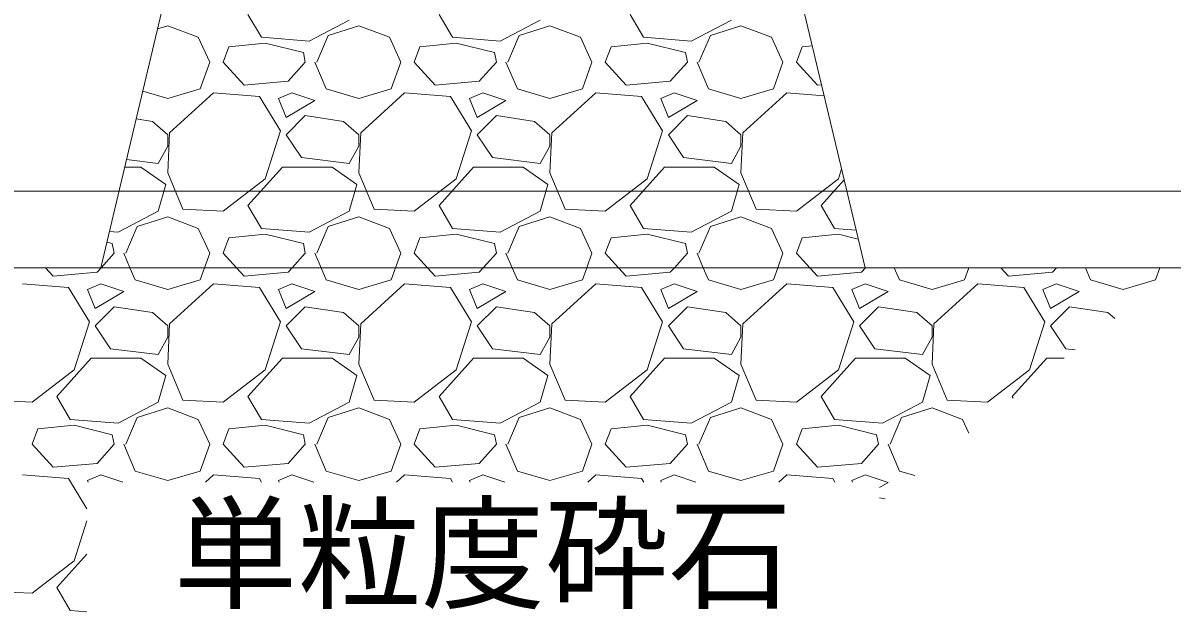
# Model space of a CAD drawing. Units: millimetres at full size, sheet at 1:20; details may follow other scales. Extents: x 0 to 23340, y -4498 to 8520.
# Drawn here: x 16462.1 to 16762.8, y 6605.6 to 6760.2 of the extents above; entities that cross this region are included whole.
import ezdxf
from ezdxf.enums import TextEntityAlignment as Align

# ---------------------------------------------------------------- set-up
doc = ezdxf.new("R2010")
doc.units = ezdxf.units.MM
doc.header["$LTSCALE"] = 20
doc.linetypes.add('DASHED', pattern=[7.5, 6, -1.5])
for name, color, linetype, lineweight in [('HOLE', 7, 'DASHED', 13), ('KIJUN', 5, 'Continuous', 5), ('SUNPO', 3, 'Continuous', 13), ('ﾊｯﾁﾝｸﾞ', 7, 'Continuous', 5)]:
    doc.layers.add(name, color=color, linetype=linetype, lineweight=lineweight)
doc.styles.add('ＭＳ ゴシック', font='')
doc.styles.get('ＭＳ ゴシック').set_extended_font_data('MS Gothic')

msp = doc.modelspace()

# ---------------------------------------------------------------- linework, layer by layer
at = {"layer": 'HOLE'}
msp.add_lwpolyline([(16507.48, 6801.2), (16657.48, 6801.2), (16682.48, 6696.2), (16482.48, 6696.2)], close=True, dxfattribs=at)
at = {"layer": 'KIJUN', "color": 7, "lineweight": 13}
msp.add_line((16317.48, 6716.2), (16847.48, 6716.2), dxfattribs=at)
msp.add_lwpolyline([(16420.1, 6848.68), (16382.48, 7596.2), (16409.48, 7661.2), (16407.48, 7701.2), (16371.48, 7721.2), (16367.48, 7811.2), (16320.48, 7811.2), (16317.48, 7808.2), (16317.48, 6716.2), (16337.48, 6696.2), (16827.48, 6696.2), (16847.48, 6716.2), (16847.48, 7808.2), (16844.48, 7811.2), (16797.48, 7811.2), (16793.48, 7721.2), (16757.48, 7701.2), (16755.48, 7661.2), (16782.48, 7596.2)], dxfattribs=at)
msp.add_lwpolyline([(16847.48, 7596.2), (16847.48, 6716.2), (16827.48, 6696.2), (16337.48, 6696.2), (16317.48, 6716.2), (16317.48, 7596.2), (16117.48, 7596.2), (16117.48, 6496.2), (17047.48, 6496.2), (17047.48, 7596.2)], close=True, dxfattribs=at)
at = {"layer": 'ﾊｯﾁﾝｸﾞ'}
for p, q in [((16524.5, 6756.5), (16521, 6762.5)), ((16574.5, 6756.5), (16571, 6762.5)), ((16624.5, 6756.5), (16621, 6762.5)), ((16497.36, 6758.68), (16500, 6759.5)), ((16500, 6759.5), (16508, 6756.5)), ((16547.5, 6761), (16537, 6755.5)), ((16542, 6757), (16550, 6759.5)), ((16550, 6759.5), (16558, 6756.5)), ((16597.5, 6761), (16587, 6755.5)), ((16592, 6757), (16600, 6759.5)), ((16600, 6759.5), (16608, 6756.5)), ((16647.5, 6761), (16637, 6755.5)), ((16642, 6757), (16650, 6759.5)), ((16650, 6759.5), (16658, 6756.5)), ((16508, 6756.5), (16511, 6750)), ((16537, 6755.5), (16524.5, 6756.5)), ((16539, 6750), (16542, 6757)), ((16558, 6756.5), (16561, 6750)), ((16587, 6755.5), (16574.5, 6756.5)), ((16589, 6750), (16592, 6757)), ((16608, 6756.5), (16611, 6750)), ((16637, 6755.5), (16624.5, 6756.5)), ((16639, 6750), (16642, 6757)), ((16658, 6756.5), (16661, 6750)), ((16514.5, 6750), (16516, 6754)), ((16525.5, 6755), (16516, 6754)), ((16535.5, 6752.5), (16525.5, 6755)), ((16564.5, 6750), (16566, 6754)), ((16575.5, 6755), (16566, 6754)), ((16585.5, 6752.5), (16575.5, 6755)), ((16614.5, 6750), (16616, 6754)), ((16625.5, 6755), (16616, 6754)), ((16635.5, 6752.5), (16625.5, 6755)), ((16664.5, 6750), (16666, 6754)), ((16668.66, 6754.28), (16666, 6754)), ((16508.5, 6743), (16511, 6750)), ((16520, 6744), (16514.5, 6750)), ((16536, 6750), (16531.5, 6745)), ((16536, 6750), (16535.5, 6752.5)), ((16538.5, 6750), (16541.5, 6743)), ((16558.5, 6743), (16561, 6750)), ((16570, 6744), (16564.5, 6750)), ((16586, 6750), (16581.5, 6745)), ((16586, 6750), (16585.5, 6752.5)), ((16588.5, 6750), (16591.5, 6743)), ((16608.5, 6743), (16611, 6750)), ((16620, 6744), (16614.5, 6750)), ((16636, 6750), (16631.5, 6745)), ((16636, 6750), (16635.5, 6752.5)), ((16638.5, 6750), (16641.5, 6743)), ((16658.5, 6743), (16661, 6750)), ((16670, 6744), (16664.5, 6750)), ((16531.5, 6745), (16520, 6744)), ((16581.5, 6745), (16570, 6744)), ((16631.5, 6745), (16620, 6744)), ((16671.08, 6744.09), (16670, 6744)), ((16493.49, 6742.41), (16500, 6740.5)), ((16500, 6740.5), (16508.5, 6743)), ((16512, 6742), (16500.5, 6731.5)), ((16524, 6741), (16512, 6742)), ((16529.5, 6732), (16524, 6741)), ((16532.5, 6742), (16529, 6740.5)), ((16538.5, 6740), (16532.5, 6742)), ((16541.5, 6743), (16550, 6740.5)), ((16550, 6740.5), (16558.5, 6743)), ((16562, 6742), (16550.5, 6731.5)), ((16574, 6741), (16562, 6742)), ((16579.5, 6732), (16574, 6741)), ((16582.5, 6742), (16579, 6740.5)), ((16588.5, 6740), (16582.5, 6742)), ((16591.5, 6743), (16600, 6740.5)), ((16600, 6740.5), (16608.5, 6743)), ((16612, 6742), (16600.5, 6731.5)), ((16624, 6741), (16612, 6742)), ((16629.5, 6732), (16624, 6741)), ((16632.5, 6742), (16629, 6740.5)), ((16638.5, 6740), (16632.5, 6742)), ((16641.5, 6743), (16650, 6740.5)), ((16650, 6740.5), (16658.5, 6743)), ((16662, 6742), (16650.5, 6731.5)), ((16671.77, 6741.19), (16662, 6742)), ((16529, 6740.5), (16531, 6735.5)), ((16531, 6735.5), (16538.5, 6740)), ((16579, 6740.5), (16581, 6735.5)), ((16581, 6735.5), (16588.5, 6740)), ((16629, 6740.5), (16631, 6735.5)), ((16631, 6735.5), (16638.5, 6740)), ((16496, 6734.5), (16491.76, 6735.14)), ((16536, 6736), (16531, 6731)), ((16546, 6734.5), (16536, 6736)), ((16586, 6736), (16581, 6731)), ((16596, 6734.5), (16586, 6736)), ((16636, 6736), (16631, 6731)), ((16646, 6734.5), (16636, 6736)), ((16500, 6731), (16496, 6734.5)), ((16525.5, 6719.5), (16529.5, 6732)), ((16550, 6731), (16546, 6734.5)), ((16575.5, 6719.5), (16579.5, 6732)), ((16600, 6731), (16596, 6734.5)), ((16625.5, 6719.5), (16629.5, 6732)), ((16650, 6731), (16646, 6734.5)), ((16500.5, 6731.5), (16500, 6721)), ((16500, 6728), (16500, 6731)), ((16531, 6731), (16535, 6725)), ((16550.5, 6731.5), (16550, 6721)), ((16550, 6728), (16550, 6731)), ((16581, 6731), (16585, 6725)), ((16600.5, 6731.5), (16600, 6721)), ((16600, 6728), (16600, 6731)), ((16631, 6731), (16635, 6725)), ((16650.5, 6731.5), (16650, 6721)), ((16650, 6728), (16650, 6731)), ((16497.5, 6723.5), (16500, 6728)), ((16547.5, 6723.5), (16550, 6728)), ((16597.5, 6723.5), (16600, 6728)), ((16647.5, 6723.5), (16650, 6728)), ((16489.22, 6724.49), (16497.5, 6723.5)), ((16535, 6725), (16547.5, 6723.5)), ((16585, 6725), (16597.5, 6723.5)), ((16635, 6725), (16647.5, 6723.5)), ((16488.75, 6722.5), (16493, 6722.5)), ((16493, 6722.5), (16499.5, 6718)), ((16500, 6721), (16504, 6711.5)), ((16521, 6712.5), (16530, 6722.5)), ((16530, 6722.5), (16543, 6722.5)), ((16543, 6722.5), (16549.5, 6718)), ((16550, 6721), (16554, 6711.5)), ((16571, 6712.5), (16580, 6722.5)), ((16580, 6722.5), (16593, 6722.5)), ((16593, 6722.5), (16599.5, 6718)), ((16600, 6721), (16604, 6711.5)), ((16621, 6712.5), (16630, 6722.5)), ((16630, 6722.5), (16643, 6722.5)), ((16643, 6722.5), (16649.5, 6718)), ((16650, 6721), (16654, 6711.5)), ((16675.5, 6719.5), (16676.32, 6722.07)), ((16499.5, 6718), (16497.5, 6711)), ((16514.5, 6711), (16525.5, 6719.5)), ((16549.5, 6718), (16547.5, 6711)), ((16564.5, 6711), (16575.5, 6719.5)), ((16599.5, 6718), (16597.5, 6711)), ((16614.5, 6711), (16625.5, 6719.5)), ((16649.5, 6718), (16647.5, 6711)), ((16664.5, 6711), (16675.5, 6719.5)), ((16671, 6712.5), (16677.01, 6719.18)), ((16497.5, 6711), (16487, 6705.5)), ((16504, 6711.5), (16514.5, 6711)), ((16524.5, 6706.5), (16521, 6712.5)), ((16547.5, 6711), (16537, 6705.5)), ((16554, 6711.5), (16564.5, 6711)), ((16574.5, 6706.5), (16571, 6712.5)), ((16597.5, 6711), (16587, 6705.5)), ((16604, 6711.5), (16614.5, 6711)), ((16624.5, 6706.5), (16621, 6712.5)), ((16647.5, 6711), (16637, 6705.5)), ((16654, 6711.5), (16664.5, 6711)), ((16674.5, 6706.5), (16671, 6712.5)), ((16492, 6707), (16500, 6709.5)), ((16500, 6709.5), (16508, 6706.5)), ((16542, 6707), (16550, 6709.5)), ((16550, 6709.5), (16558, 6706.5)), ((16592, 6707), (16600, 6709.5)), ((16600, 6709.5), (16608, 6706.5)), ((16642, 6707), (16650, 6709.5)), ((16650, 6709.5), (16658, 6706.5)), ((16487, 6705.5), (16484.74, 6705.68)), ((16489, 6700), (16492, 6707)), ((16508, 6706.5), (16511, 6700)), ((16525.5, 6705), (16516, 6704)), ((16537, 6705.5), (16524.5, 6706.5)), ((16535.5, 6702.5), (16525.5, 6705)), ((16539, 6700), (16542, 6707)), ((16558, 6706.5), (16561, 6700)), ((16575.5, 6705), (16566, 6704)), ((16587, 6705.5), (16574.5, 6706.5)), ((16585.5, 6702.5), (16575.5, 6705)), ((16589, 6700), (16592, 6707)), ((16608, 6706.5), (16611, 6700)), ((16625.5, 6705), (16616, 6704)), ((16637, 6705.5), (16624.5, 6706.5)), ((16635.5, 6702.5), (16625.5, 6705)), ((16639, 6700), (16642, 6707)), ((16658, 6706.5), (16661, 6700)), ((16675.5, 6705), (16666, 6704)), ((16680.14, 6706.05), (16674.5, 6706.5)), ((16680.7, 6703.7), (16675.5, 6705)), ((16485.5, 6702.5), (16484.07, 6702.86)), ((16486, 6700), (16485.5, 6702.5)), ((16514.5, 6700), (16516, 6704)), ((16536, 6700), (16535.5, 6702.5)), ((16564.5, 6700), (16566, 6704)), ((16586, 6700), (16585.5, 6702.5)), ((16614.5, 6700), (16616, 6704)), ((16636, 6700), (16635.5, 6702.5)), ((16664.5, 6700), (16666, 6704)), ((16486, 6700), (16482.58, 6696.2)), ((16488.5, 6700), (16490.13, 6696.2)), ((16509.64, 6696.2), (16511, 6700)), ((16517.99, 6696.2), (16514.5, 6700)), ((16536, 6700), (16532.58, 6696.2)), ((16538.5, 6700), (16540.13, 6696.2)), ((16559.64, 6696.2), (16561, 6700)), ((16567.99, 6696.2), (16564.5, 6700)), ((16586, 6700), (16582.58, 6696.2)), ((16588.5, 6700), (16590.13, 6696.2)), ((16609.64, 6696.2), (16611, 6700)), ((16617.99, 6696.2), (16614.5, 6700)), ((16636, 6700), (16632.58, 6696.2)), ((16638.5, 6700), (16640.13, 6696.2)), ((16659.64, 6696.2), (16661, 6700)), ((16667.99, 6696.2), (16664.5, 6700)), ((16470, 6694), (16467.99, 6696.2)), ((16482.58, 6696.2), (16481.5, 6695)), ((16490.13, 6696.2), (16491.5, 6693)), ((16508.5, 6693), (16509.64, 6696.2)), ((16520, 6694), (16517.99, 6696.2)), ((16532.58, 6696.2), (16531.5, 6695)), ((16540.13, 6696.2), (16541.5, 6693)), ((16558.5, 6693), (16559.64, 6696.2)), ((16570, 6694), (16567.99, 6696.2)), ((16582.58, 6696.2), (16581.5, 6695)), ((16590.13, 6696.2), (16591.5, 6693)), ((16608.5, 6693), (16609.64, 6696.2)), ((16620, 6694), (16617.99, 6696.2)), ((16632.58, 6696.2), (16631.5, 6695)), ((16640.13, 6696.2), (16641.5, 6693)), ((16658.5, 6693), (16659.64, 6696.2)), ((16670, 6694), (16667.99, 6696.2)), ((16682.58, 6696.2), (16681.5, 6695)), ((16690.13, 6696.2), (16691.5, 6693)), ((16708.5, 6693), (16709.64, 6696.2)), ((16720, 6694), (16717.99, 6696.2)), ((16732.58, 6696.2), (16731.5, 6695)), ((16740.13, 6696.2), (16741.5, 6693)), ((16758.5, 6693), (16759.64, 6696.2)), ((16481.5, 6695), (16470, 6694)), ((16491.5, 6693), (16500, 6690.5)), ((16500, 6690.5), (16508.5, 6693)), ((16531.5, 6695), (16520, 6694)), ((16541.5, 6693), (16550, 6690.5)), ((16550, 6690.5), (16558.5, 6693)), ((16581.5, 6695), (16570, 6694)), ((16591.5, 6693), (16600, 6690.5)), ((16600, 6690.5), (16608.5, 6693)), ((16631.5, 6695), (16620, 6694)), ((16641.5, 6693), (16650, 6690.5)), ((16650, 6690.5), (16658.5, 6693)), ((16681.5, 6695), (16670, 6694)), ((16691.5, 6693), (16700, 6690.5)), ((16700, 6690.5), (16708.5, 6693)), ((16731.5, 6695), (16720, 6694)), ((16741.5, 6693), (16750, 6690.5)), ((16750, 6690.5), (16758.5, 6693)), ((16474, 6691), (16462, 6692)), ((16479.5, 6682), (16474, 6691)), ((16482.5, 6692), (16479, 6690.5)), ((16479, 6690.5), (16481, 6685.5)), ((16481, 6685.5), (16488.5, 6690)), ((16488.5, 6690), (16482.5, 6692)), ((16512, 6692), (16500.5, 6681.5)), ((16524, 6691), (16512, 6692)), ((16529.5, 6682), (16524, 6691)), ((16532.5, 6692), (16529, 6690.5)), ((16529, 6690.5), (16531, 6685.5)), ((16531, 6685.5), (16538.5, 6690)), ((16538.5, 6690), (16532.5, 6692)), ((16562, 6692), (16550.5, 6681.5)), ((16574, 6691), (16562, 6692)), ((16579.5, 6682), (16574, 6691)), ((16582.5, 6692), (16579, 6690.5)), ((16579, 6690.5), (16581, 6685.5)), ((16581, 6685.5), (16588.5, 6690)), ((16588.5, 6690), (16582.5, 6692)), ((16612, 6692), (16600.5, 6681.5)), ((16624, 6691), (16612, 6692)), ((16629.5, 6682), (16624, 6691)), ((16632.5, 6692), (16629, 6690.5)), ((16629, 6690.5), (16631, 6685.5)), ((16631, 6685.5), (16638.5, 6690)), ((16638.5, 6690), (16632.5, 6692)), ((16662, 6692), (16650.5, 6681.5)), ((16674, 6691), (16662, 6692)), ((16679.5, 6682), (16674, 6691)), ((16682.5, 6692), (16679, 6690.5)), ((16679, 6690.5), (16681, 6685.5)), ((16681, 6685.5), (16688.5, 6690)), ((16688.5, 6690), (16682.5, 6692)), ((16712, 6692), (16700.5, 6681.5)), ((16724, 6691), (16712, 6692)), ((16729.5, 6682), (16724, 6691)), ((16732.5, 6692), (16729, 6690.5)), ((16729, 6690.5), (16731, 6685.5)), ((16731, 6685.5), (16738.5, 6690)), ((16738.5, 6690), (16732.5, 6692)), ((16486, 6686), (16481, 6681)), ((16496, 6684.5), (16486, 6686)), ((16500, 6681), (16496, 6684.5)), ((16536, 6686), (16531, 6681)), ((16546, 6684.5), (16536, 6686)), ((16550, 6681), (16546, 6684.5)), ((16586, 6686), (16581, 6681)), ((16596, 6684.5), (16586, 6686)), ((16600, 6681), (16596, 6684.5)), ((16636, 6686), (16631, 6681)), ((16646, 6684.5), (16636, 6686)), ((16650, 6681), (16646, 6684.5)), ((16686, 6686), (16681, 6681)), ((16696, 6684.5), (16686, 6686)), ((16700, 6681), (16696, 6684.5)), ((16736, 6686), (16731, 6681)), ((16746, 6684.5), (16736, 6686)), ((16747.84, 6682.89), (16746, 6684.5)), ((16475.5, 6669.5), (16479.5, 6682)), ((16481, 6681), (16485, 6675)), ((16500.5, 6681.5), (16500, 6671)), ((16500, 6678), (16500, 6681)), ((16525.5, 6669.5), (16529.5, 6682)), ((16531, 6681), (16535, 6675)), ((16550.5, 6681.5), (16550, 6671)), ((16550, 6678), (16550, 6681)), ((16575.5, 6669.5), (16579.5, 6682)), ((16581, 6681), (16585, 6675)), ((16600.5, 6681.5), (16600, 6671)), ((16600, 6678), (16600, 6681)), ((16625.5, 6669.5), (16629.5, 6682)), ((16631, 6681), (16635, 6675)), ((16650.5, 6681.5), (16650, 6671)), ((16650, 6678), (16650, 6681)), ((16675.5, 6669.5), (16679.5, 6682)), ((16681, 6681), (16685, 6675)), ((16700.5, 6681.5), (16700, 6671)), ((16700, 6678), (16700, 6681)), ((16725.5, 6669.5), (16729.5, 6682)), ((16731, 6681), (16735, 6675)), ((16497.5, 6673.5), (16500, 6678)), ((16547.5, 6673.5), (16550, 6678)), ((16597.5, 6673.5), (16600, 6678)), ((16647.5, 6673.5), (16650, 6678)), ((16697.5, 6673.5), (16700, 6678)), ((16485, 6675), (16497.5, 6673.5)), ((16535, 6675), (16547.5, 6673.5)), ((16585, 6675), (16597.5, 6673.5)), ((16635, 6675), (16647.5, 6673.5)), ((16685, 6675), (16697.5, 6673.5)), ((16735, 6675), (16737.41, 6674.71)), ((16471, 6662.5), (16480, 6672.5)), ((16480, 6672.5), (16493, 6672.5)), ((16493, 6672.5), (16499.5, 6668)), ((16521, 6662.5), (16530, 6672.5)), ((16530, 6672.5), (16543, 6672.5)), ((16543, 6672.5), (16549.5, 6668)), ((16571, 6662.5), (16580, 6672.5)), ((16580, 6672.5), (16593, 6672.5)), ((16593, 6672.5), (16599.5, 6668)), ((16621, 6662.5), (16630, 6672.5)), ((16630, 6672.5), (16643, 6672.5)), ((16643, 6672.5), (16649.5, 6668)), ((16671, 6662.5), (16680, 6672.5)), ((16680, 6672.5), (16693, 6672.5)), ((16693, 6672.5), (16699.5, 6668)), ((16721, 6662.5), (16730, 6672.5)), ((16730, 6672.5), (16734.59, 6672.5)), ((16464.5, 6661), (16475.5, 6669.5)), ((16500, 6671), (16504, 6661.5)), ((16514.5, 6661), (16525.5, 6669.5)), ((16550, 6671), (16554, 6661.5)), ((16564.5, 6661), (16575.5, 6669.5)), ((16600, 6671), (16604, 6661.5)), ((16614.5, 6661), (16625.5, 6669.5)), ((16650, 6671), (16654, 6661.5)), ((16664.5, 6661), (16675.5, 6669.5)), ((16700, 6671), (16704, 6661.5)), ((16714.5, 6661), (16725.5, 6669.5)), ((16499.5, 6668), (16497.5, 6661)), ((16549.5, 6668), (16547.5, 6661)), ((16599.5, 6668), (16597.5, 6661)), ((16649.5, 6668), (16647.5, 6661)), ((16699.5, 6668), (16697.5, 6661)), ((16454, 6661.5), (16464.5, 6661)), ((16474.5, 6656.5), (16471, 6662.5)), ((16497.5, 6661), (16487, 6655.5)), ((16504, 6661.5), (16514.5, 6661)), ((16524.5, 6656.5), (16521, 6662.5)), ((16547.5, 6661), (16537, 6655.5)), ((16554, 6661.5), (16564.5, 6661)), ((16574.5, 6656.5), (16571, 6662.5)), ((16597.5, 6661), (16587, 6655.5)), ((16604, 6661.5), (16614.5, 6661)), ((16624.5, 6656.5), (16621, 6662.5)), ((16647.5, 6661), (16637, 6655.5)), ((16654, 6661.5), (16664.5, 6661)), ((16674.5, 6656.5), (16671, 6662.5)), ((16697.5, 6661), (16687, 6655.5)), ((16704, 6661.5), (16714.5, 6661)), ((16721.26, 6662.05), (16721, 6662.5)), ((16489, 6650), (16492, 6657)), ((16492, 6657), (16500, 6659.5)), ((16500, 6659.5), (16508, 6656.5)), ((16539, 6650), (16542, 6657)), ((16542, 6657), (16550, 6659.5)), ((16550, 6659.5), (16558, 6656.5)), ((16589, 6650), (16592, 6657)), ((16592, 6657), (16600, 6659.5)), ((16600, 6659.5), (16608, 6656.5)), ((16639, 6650), (16642, 6657)), ((16642, 6657), (16650, 6659.5)), ((16650, 6659.5), (16658, 6656.5)), ((16689, 6650), (16692, 6657)), ((16692, 6657), (16700, 6659.5)), ((16700, 6659.5), (16708, 6656.5)), ((16464.5, 6650), (16466, 6654)), ((16475.5, 6655), (16466, 6654)), ((16487, 6655.5), (16474.5, 6656.5)), ((16485.5, 6652.5), (16475.5, 6655)), ((16508, 6656.5), (16511, 6650)), ((16514.5, 6650), (16516, 6654)), ((16525.5, 6655), (16516, 6654)), ((16537, 6655.5), (16524.5, 6656.5)), ((16535.5, 6652.5), (16525.5, 6655)), ((16558, 6656.5), (16561, 6650)), ((16564.5, 6650), (16566, 6654)), ((16575.5, 6655), (16566, 6654)), ((16587, 6655.5), (16574.5, 6656.5)), ((16585.5, 6652.5), (16575.5, 6655)), ((16608, 6656.5), (16611, 6650)), ((16614.5, 6650), (16616, 6654)), ((16625.5, 6655), (16616, 6654)), ((16637, 6655.5), (16624.5, 6656.5)), ((16635.5, 6652.5), (16625.5, 6655)), ((16658, 6656.5), (16661, 6650)), ((16664.5, 6650), (16666, 6654)), ((16675.5, 6655), (16666, 6654)), ((16687, 6655.5), (16674.5, 6656.5)), ((16685.5, 6652.5), (16675.5, 6655)), ((16708, 6656.5), (16709.64, 6652.94)), ((16486, 6650), (16485.5, 6652.5)), ((16536, 6650), (16535.5, 6652.5)), ((16586, 6650), (16585.5, 6652.5)), ((16636, 6650), (16635.5, 6652.5)), ((16686, 6650), (16685.5, 6652.5)), ((16470, 6644), (16464.5, 6650)), ((16486, 6650), (16481.5, 6645)), ((16488.5, 6650), (16491.5, 6643)), ((16508.5, 6643), (16511, 6650)), ((16520, 6644), (16514.5, 6650)), ((16536, 6650), (16531.5, 6645)), ((16538.5, 6650), (16541.5, 6643)), ((16558.5, 6643), (16561, 6650)), ((16570, 6644), (16564.5, 6650)), ((16586, 6650), (16581.5, 6645)), ((16588.5, 6650), (16591.5, 6643)), ((16608.5, 6643), (16611, 6650)), ((16620, 6644), (16614.5, 6650)), ((16636, 6650), (16631.5, 6645)), ((16638.5, 6650), (16641.5, 6643)), ((16658.5, 6643), (16661, 6650)), ((16670, 6644), (16664.5, 6650)), ((16686, 6650), (16681.5, 6645)), ((16688.5, 6650), (16691.5, 6643)), ((16481.5, 6645), (16470, 6644)), ((16531.5, 6645), (16520, 6644)), ((16581.5, 6645), (16570, 6644)), ((16631.5, 6645), (16620, 6644)), ((16681.5, 6645), (16670, 6644)), ((16474, 6641), (16462, 6642)), ((16482.5, 6642), (16479, 6640.5)), ((16488.22, 6640.09), (16482.5, 6642)), ((16491.5, 6643), (16500, 6640.5)), ((16500, 6640.5), (16508.5, 6643)), ((16512, 6642), (16509.91, 6640.09)), ((16524, 6641), (16512, 6642)), ((16532.5, 6642), (16529, 6640.5)), ((16538.22, 6640.09), (16532.5, 6642)), ((16541.5, 6643), (16550, 6640.5)), ((16550, 6640.5), (16558.5, 6643)), ((16562, 6642), (16559.91, 6640.09)), ((16574, 6641), (16562, 6642)), ((16582.5, 6642), (16579, 6640.5)), ((16588.22, 6640.09), (16582.5, 6642)), ((16591.5, 6643), (16600, 6640.5)), ((16600, 6640.5), (16608.5, 6643)), ((16612, 6642), (16609.91, 6640.09)), ((16624, 6641), (16612, 6642)), ((16632.5, 6642), (16629, 6640.5)), ((16638.22, 6640.09), (16632.5, 6642)), ((16641.5, 6643), (16650, 6640.5)), ((16650, 6640.5), (16658.5, 6643)), ((16662, 6642), (16659.91, 6640.09)), ((16674, 6641), (16662, 6642)), ((16682.5, 6642), (16679, 6640.5)), ((16688.5, 6640), (16682.5, 6642)), ((16691.5, 6643), (16695.47, 6641.83)), ((16478.84, 6633.09), (16474, 6641)), ((16479, 6640.5), (16479.16, 6640.09)), ((16524.55, 6640.09), (16524, 6641)), ((16529, 6640.5), (16529.16, 6640.09)), ((16574.55, 6640.09), (16574, 6641)), ((16579, 6640.5), (16579.16, 6640.09)), ((16624.55, 6640.09), (16624, 6641)), ((16629, 6640.5), (16629.16, 6640.09)), ((16674.55, 6640.09), (16674, 6641)), ((16679, 6640.5), (16679.16, 6640.09)), ((16686.26, 6638.66), (16688.5, 6640)), ((16687.7, 6635.75), (16686.26, 6635.96)), ((16475.5, 6619.5), (16478.84, 6629.93)), ((16471, 6612.5), (16478.84, 6621.21)), ((16464.5, 6611), (16475.5, 6619.5)), ((16474.5, 6606.5), (16471, 6612.5)), ((16454, 6611.5), (16464.5, 6611)), ((16478.84, 6606.15), (16474.5, 6606.5))]:
    msp.add_line(p, q, dxfattribs=at)

# ---------------------------------------------------------------- texts
at = {"layer": 'SUNPO', "style": 'ＭＳ ゴシック'}
msp.add_text('単粒度砕石', height=23.74, dxfattribs=at).set_placement((16501.55, 6633.22), align=Align.TOP_LEFT)

doc.saveas('drawing.dxf')
